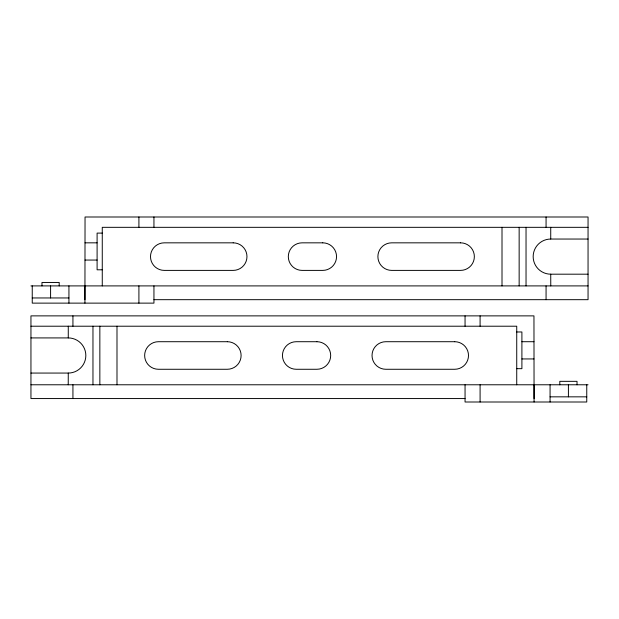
<?xml version="1.0" encoding="UTF-8"?>
<svg xmlns="http://www.w3.org/2000/svg" width="619" height="619" viewBox="0 0 619 619"><rect width="100%" height="100%" fill="white"/><g stroke="black" fill="none" stroke-linecap="round" stroke-linejoin="round"><path stroke-width="0.93" d="M68.229 384.778L68.268 373.064A17.572 17.572 0 0 0 85.832 355.492A17.572 17.572 0 0 0 68.268 337.92L30.95 337.92M84.935 299.681L85.043 216.998L588.05 216.998L588.05 299.681L153.945 299.681M588.05 227.328L102.267 227.328L102.267 285.901M102.267 233.1L97.098 233.1L97.098 269.799L102.267 269.799M550.771 285.901L550.732 274.186A17.572 17.572 0 0 1 533.168 256.614A17.572 17.572 0 0 1 550.732 239.042L588.05 239.042M85.043 242.834L97.098 242.834M85.043 260.057L97.098 260.057M550.732 274.186L588.05 274.186M30.95 285.901L588.05 285.901M32.242 297.956L68.933 297.956M30.95 326.213L516.733 326.213L516.733 384.778M516.733 331.977L521.902 331.977L521.902 368.676L516.733 368.676M521.902 341.711L533.957 341.711M521.902 358.943L533.957 358.943M30.95 373.064L68.268 373.064M30.95 384.778L588.05 384.778M550.067 396.841L586.758 396.841M465.055 398.559L30.95 398.559L30.95 315.876L533.957 315.876L534.065 398.559M586.758 384.778L586.758 402.002L465.055 402.002L465.055 384.778M577.024 384.778L577.024 381.335L559.8 381.335L559.8 384.778M568.412 384.778L568.412 396.841M550.732 227.328L550.732 239.042M550.067 384.778L550.067 402.002M546.066 216.998L546.066 227.328M546.066 285.901L546.066 299.681M534.065 384.778L534.065 402.002M526.034 227.328L526.034 285.901M519.148 227.328L519.148 285.901M502.009 227.328L502.009 285.901M480.089 315.876L480.089 326.213M480.089 384.778L480.089 402.002M465.055 315.876L465.055 326.213M153.945 216.998L153.945 227.328M153.945 285.901L153.945 303.124L32.242 303.124L32.242 285.901M138.911 216.998L138.911 227.328M138.911 285.901L138.911 303.124M116.991 326.213L116.991 384.778M99.852 326.213L99.852 384.778M92.966 326.213L92.966 384.778M84.935 285.901L84.935 303.124M72.934 315.876L72.934 326.213M72.934 384.778L72.934 398.559M68.933 285.901L68.933 303.124M68.268 326.213L68.268 337.92M59.2 285.901L59.2 282.457L41.976 282.457L41.976 285.901M50.588 285.901L50.588 297.956M233.185 242.834L164.283 242.834A13.78 13.78 0 0 0 150.502 256.614A13.78 13.78 0 0 0 164.283 270.395L233.185 270.395A13.78 13.78 0 0 0 246.966 256.614A13.78 13.78 0 0 0 233.185 242.834M322.762 242.834L302.095 242.834A13.78 13.78 0 0 0 288.315 256.614A13.78 13.78 0 0 0 302.095 270.395L322.762 270.395A13.78 13.78 0 0 0 336.543 256.614A13.78 13.78 0 0 0 322.762 242.834M460.575 242.834L391.672 242.834A13.78 13.78 0 0 0 377.892 256.614A13.78 13.78 0 0 0 391.672 270.395L460.575 270.395A13.78 13.78 0 0 0 474.355 256.614A13.78 13.78 0 0 0 460.575 242.834M227.328 341.711L158.425 341.711A13.78 13.78 0 0 0 144.645 355.492A13.78 13.78 0 0 0 158.425 369.272L227.328 369.272A13.78 13.78 0 0 0 241.108 355.492A13.78 13.78 0 0 0 227.328 341.711M316.905 341.711L296.238 341.711A13.78 13.78 0 0 0 282.457 355.492A13.78 13.78 0 0 0 296.238 369.272L316.905 369.272A13.78 13.78 0 0 0 330.685 355.492A13.78 13.78 0 0 0 316.905 341.711M454.717 341.711L385.815 341.711A13.78 13.78 0 0 0 372.034 355.492A13.78 13.78 0 0 0 385.815 369.272L454.717 369.272A13.78 13.78 0 0 0 468.498 355.492A13.78 13.78 0 0 0 454.717 341.711"/></g></svg>
